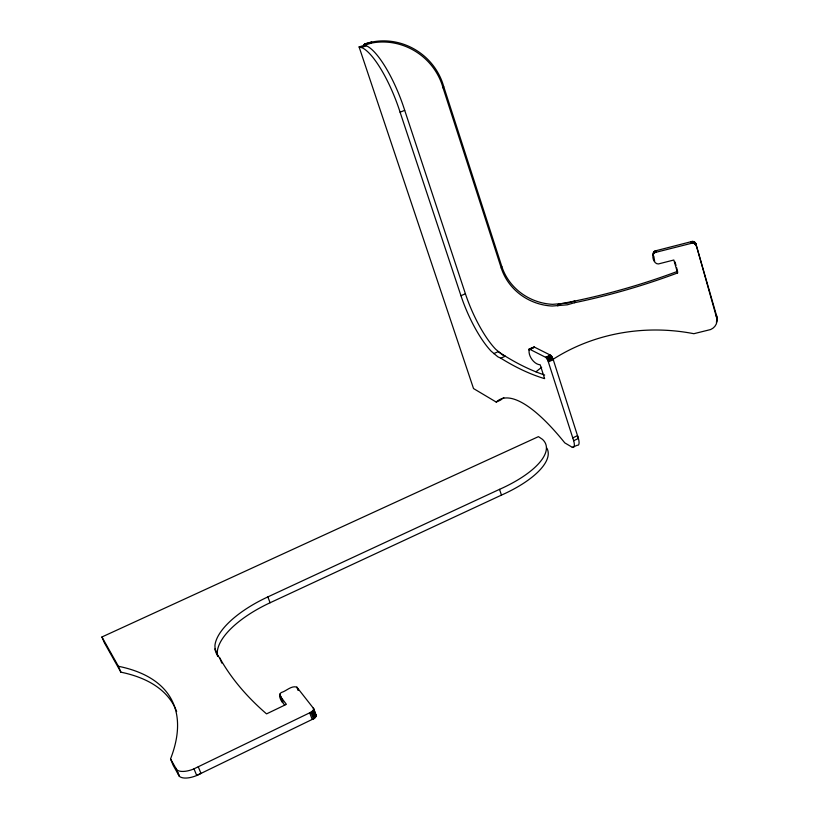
<?xml version="1.0" encoding="UTF-8"?>
<svg xmlns="http://www.w3.org/2000/svg" width="819" height="819" viewBox="0 0 819 819"><rect width="100%" height="100%" fill="white"/><g stroke="black" fill="none" stroke-linecap="round" stroke-linejoin="round"><path stroke-width="1.23" d="M552.733 359.521A180.119 161.179 6.9 0 1 693.847 333.702L710.595 329.555A11.056 10.248 1.1 0 0 717.014 319.297L716.963 317.117L695.73 243.356L692.823 241.4L691.308 241.646L691.216 243.243M716.185 316.236L716.205 314.496L717.045 317.547A11.036 10.227 1 0 1 716.349 322.205M716.932 318.857L695.73 243.356L695.884 245.751M695.648 244.942L694.645 243.673L694.727 242.086M695.024 244.001L695.106 242.414M695.341 244.39L695.423 242.803M694.645 243.673L693.253 243.048L693.335 241.462M693.744 243.182L693.836 241.595M694.215 243.397L694.297 241.81M359.091 46.929L361.803 47.615A61.118 16.646 68.4 0 1 400.082 112.193L460.954 295.7A57.432 16.267 66.5 0 0 491.205 351.228L497.87 356.828L500.798 358.2A941.522 285.084 73.8 0 0 544.041 378.47L544.635 378.634L540.192 364.813C533.476 364.332 527.456 354.668 529.402 349.078L545.976 357.483L547.665 359.807L573.802 441.134A12.039 3.552 65.1 0 1 572.512 447.43L564.772 442.864A190.868 51.495 64.1 0 0 496.242 402.078L473.525 388.554L359.091 46.929L371.601 43.049A60.801 58.016 38.4 0 1 443.079 87.971L501.269 268.089A55.057 51.955 13.2 0 0 552.231 306.04L567.27 304.811L574.477 302.733A819.195 750.614 89.2 0 0 676.207 273.454L677.6 272.922L673.822 260.012L658.425 263.943C653.603 264.353 650.562 254.607 655.046 252.518L692.741 242.987L692.823 241.4M692.075 243.018L692.157 241.431L655.22 250.911L653.603 252.252L653.224 254.248M533.578 347.778L534.51 347.164L528.869 349.58M677.6 272.922L676.699 267.762M655.896 252.303L656.07 250.696L655.22 250.911L655.046 252.518M654.627 261.23L653.797 256.193M653.429 253.859L653.603 252.252M653.716 253.46L653.89 251.853M654.064 253.102L654.238 251.494M654.463 252.805L654.647 251.198M652.999 255.241L653.388 252.692M309.674 712.837L312.223 719.42C314.742 719.502 316.738 714.844 316.195 715.171M279.576 694.962C288.749 711.424 274.836 695.515 281.593 692.413C286.404 691.031 291.451 685.308 296.867 687.151L313.667 708.599L316.298 715.642M574.477 302.733L574.836 301.044A816.932 748.617 89.3 0 0 676.33 271.806L677.722 271.273M557.841 305.948L558.241 304.248L574.836 301.044L567.649 303.112L552.641 304.34A54.924 51.843 13.2 0 1 501.801 266.472L443.775 86.753A60.657 57.883 38.5 0 0 372.471 41.933L364.547 44.031L363.656 45.158L366.39 45.823A61.077 16.779 68.4 0 1 404.709 110.34L465.407 293.775A57.391 16.4 66.5 0 0 495.679 349.242L502.364 354.832L505.313 356.193A940.652 287.254 73.8 0 0 544.676 375.041M501.269 268.089L501.801 266.472M279.658 695.413L286.374 704.34L266.564 713.881L265.694 713.144A1029.217 389.946 -10.6 0 1 219.768 658.015L216.718 654.361L215.11 650.102L214.947 645.341A78.839 32.422 -22 0 1 267.844 596.908L499.518 489.352A75.942 28.46 -18.8 0 0 542.342 439.26L538.441 436.64L101.925 636.987L118.417 666.287A306.797 123.28 -27.9 0 1 170.536 758.926L176.74 769.809A17.823 7.995 -24.6 0 0 193.274 769.174L310.913 712.233L313.227 710.37L313.667 708.599M443.079 87.971L443.775 86.753M370.853 43.243L371.662 41.943L364.547 44.031M217.516 656.132L217.342 651.34A78.747 32.637 -22 0 1 270.106 602.753L501.463 495.106A75.86 28.655 -18.8 0 0 546.805 448.034M573.679 440.683L578.409 438.493L552.989 358.824L550.399 355.129L545.587 357.289M572.307 447.348L577.211 445.26A12.029 3.583 65 0 0 578.542 438.943L577.508 435.667L572.778 437.858M496.242 402.078L500.583 400.112A190.745 51.914 64.1 0 1 503.828 397.717M547.665 359.807L552.487 357.647M547.901 360.319L552.723 358.159M548.167 360.984L552.989 358.824L553.265 359.705L548.443 361.865M545.976 357.483L550.788 355.323L534.142 346.969L529.033 349.17M546.304 357.76L551.115 355.61M546.57 358.067L551.392 355.907M546.857 358.435L551.678 356.275M547.133 358.855L551.955 356.695M547.409 359.316L552.231 357.156M500.798 358.2L505.313 356.193L498.239 351.648L493.755 353.634M528.931 349.334L533.66 347.236M528.849 349.887L532.637 348.198M460.954 295.7L465.407 293.775M400.082 112.193L404.709 110.34M361.548 47.543L366.134 45.762L363.656 45.158M692.741 242.987L693.253 243.048M284.654 705.159L282.166 701.832L279.658 694.573M176.648 711.547A306.439 124.048 -28 0 0 120.884 672.174L104.32 642.669L101.925 636.987M217.956 655.968L215.069 648.873M118.417 666.287L120.884 672.174M176.505 769.532L179.248 776.125L173.249 765.448L170.536 758.926M175.461 767.679L179.484 776.402A17.793 8.047 -24.7 0 0 196.007 775.798L200.993 773.412L198.27 766.789M193.99 768.857L196.724 775.48L313.462 718.816L310.913 712.233M219.768 658.015L221.795 663.083M279.842 694.154L282.35 700.562M297.246 687.632L298.075 689.772M296.867 687.151L298.116 690.366M313.267 708.087L316.236 716.052M313.513 709.909L316.052 716.492M313.227 710.37L315.765 716.942M312.827 710.831L315.366 717.403M312.336 711.281L314.875 717.864M267.844 596.908L270.106 602.753M311.763 711.721L314.301 718.304M499.518 489.352L501.463 495.106M674.979 261.906L676.013 265.417M535.974 371.836A180.119 161.179 6.9 0 1 541.676 367.281"/></g></svg>
